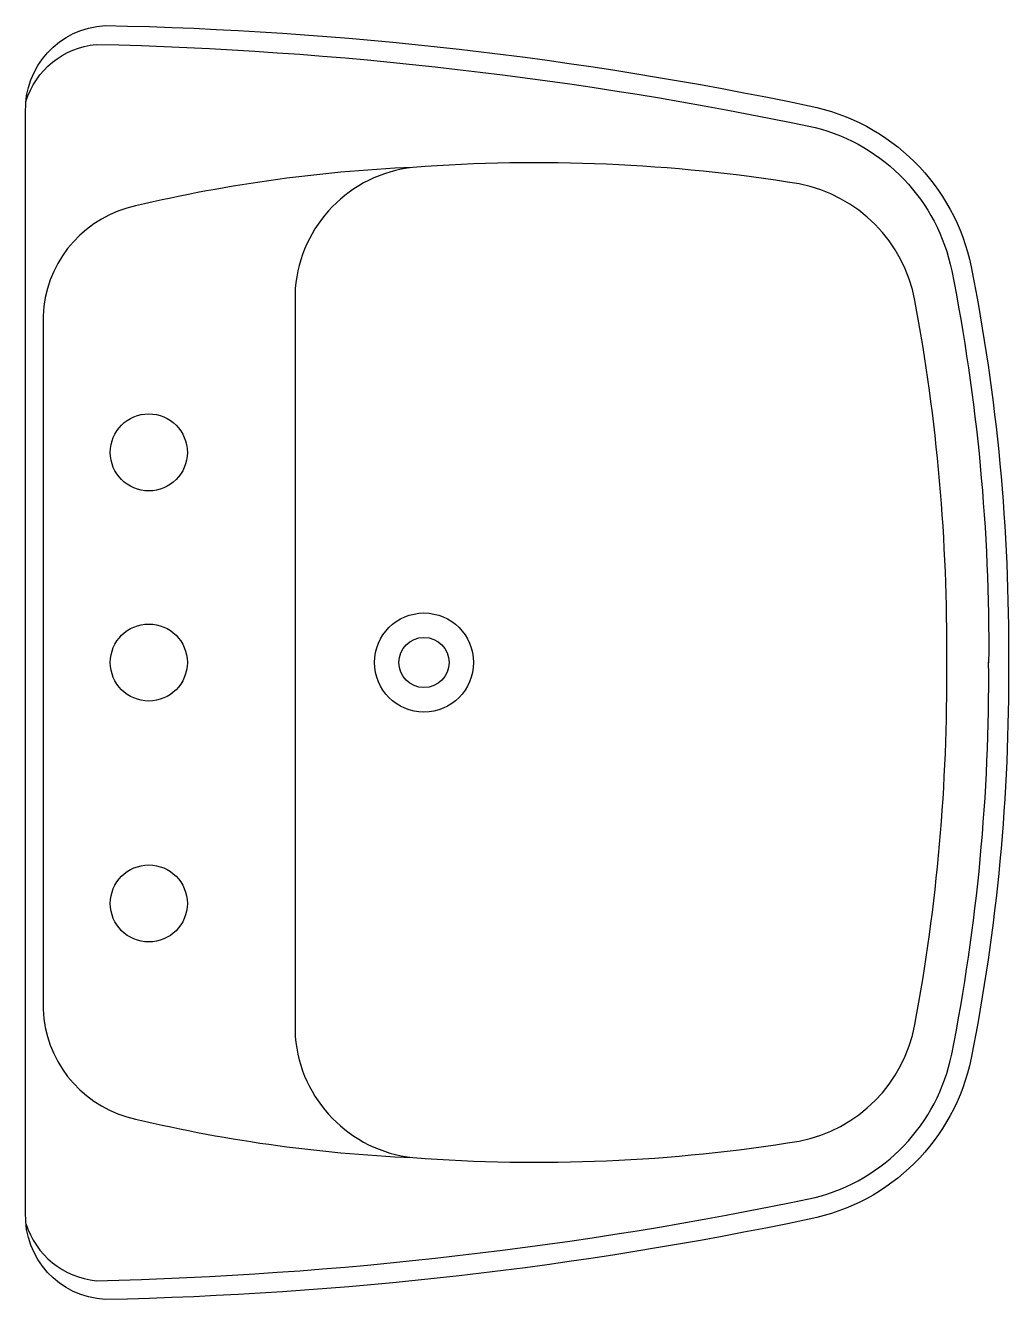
# Model space of a CAD drawing. Header units: millimetres. Extents: x -2918.467 to -2918.02, y 2951.817 to 2952.396.
import ezdxf

# ---------------------------------------------------------------- set-up
doc = ezdxf.new("R2010")
doc.units = ezdxf.units.MM
doc.header["$LTSCALE"] = 10
doc.layers.add('banheiro_louças', color=2, linetype='Continuous')

msp = doc.modelspace()

# ---------------------------------------------------------------- linework, layer by layer
at = {"layer": 'banheiro_louças'}
msp.add_line((-2918.46679, 2951.85652), (-2918.46679, 2952.35652), dxfattribs=at)
for points in [[(-2918.46679, 2952.35652, -0.408761), (-2918.43061, 2952.39602, -0.04671), (-2918.11079, 2952.35952, -0.302242), (-2918.03723, 2952.28635, -0.05111), (-2918.02029, 2952.10629)], [(-2918.29079, 2952.33152, 0.049404), (-2918.42079, 2952.31302, 0.321465), (-2918.45879, 2952.26402), (-2918.45879, 2952.10652), (-2918.45879, 2951.94902, 0.321465), (-2918.42079, 2951.90002, 0.049404), (-2918.29079, 2951.88152)], [(-2918.02029, 2952.10676, -0.05111), (-2918.03723, 2951.9267, -0.302242), (-2918.11079, 2951.85352, -0.04671), (-2918.43061, 2951.81702, -0.408761), (-2918.46679, 2951.85652)]]:
    msp.add_lwpolyline(points, format="xyb", dxfattribs=at)
at = {"layer": 'banheiro_louças', "color": 1}
for points in [[(-2918.46664, 2952.36147, -0.302207), (-2918.43465, 2952.38745, -0.046044), (-2918.10808, 2952.34968, -0.287475), (-2918.04605, 2952.28457, -0.051103), (-2918.02929, 2952.10636, -0.048822)], [(-2918.46664, 2951.85157, 0.302207), (-2918.43465, 2951.82559, 0.046044), (-2918.10808, 2951.86336, 0.287475), (-2918.04605, 2951.92847, 0.051103), (-2918.02929, 2952.10668, 0.048822)]]:
    msp.add_lwpolyline(points, format="xyb", dxfattribs=at)
at = {"layer": 'banheiro_louças'}
msp.add_lwpolyline([(-2918.06279, 2952.27102, 0.30823), (-2918.11529, 2952.32402, 0.059254), (-2918.29079, 2952.33152, 0.359445), (-2918.34429, 2952.27652), (-2918.34429, 2952.10652), (-2918.34429, 2951.93652, 0.359445), (-2918.29079, 2951.88152, 0.059254), (-2918.11529, 2951.88902, 0.30823), (-2918.06279, 2951.94202, 0.048176), (-2918.04829, 2952.10652, 0.048176)], format="xyb", close=True, dxfattribs=at)
for centre in [(-2918.41079, 2952.20202), (-2918.41079, 2952.10652), (-2918.41079, 2951.99702)]:
    msp.add_circle(centre, 0.0175, dxfattribs=at)
at = {"layer": 'banheiro_louças', "color": 1}
for radius in [0.0225, 0.01139]:
    msp.add_circle((-2918.28579, 2952.10652), radius, dxfattribs=at)

doc.saveas('drawing.dxf')
